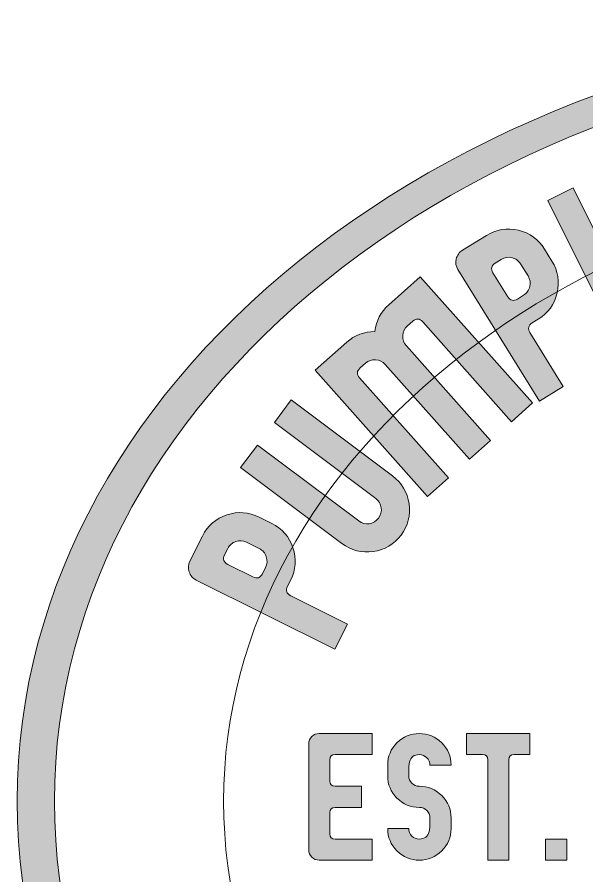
# Model space of a CAD drawing. Header units: inches. Extents: x -2.6 to 37.8, y -28.5 to 2.5.
# Drawn here: x -2.64 to 8.61, y -14.46 to 2.49 of the extents above; entities that cross this region are included whole.
import ezdxf

# ---------------------------------------------------------------- set-up
doc = ezdxf.new("R2010")
doc.units = ezdxf.units.IN
doc.header["$MEASUREMENT"] = 0
doc.layers.add('Layer 1', color=7, linetype='Continuous', lineweight=0)

# ---------------------------------------------------------------- blocks, each defined once
blk = doc.blocks.new('Block_1')
at = {"layer": 'Layer 1', "true_color": 0x231f20, "transparency": 33554687}
h = blk.add_hatch(color=250, dxfattribs=at)
h.dxf.hatch_style = 2
edge = h.paths.add_edge_path()
edge.add_spline(control_points=[(9.825, -3.86), (9.825, -3.86), (9.328, -4.108), (9.328, -4.108), (9.328, -4.108), (7.839, -1.126), (7.839, -1.126), (7.839, -1.126), (8.336, -0.877), (8.336, -0.877), (8.336, -0.877), (9.825, -3.86), (9.825, -3.86)], knot_values=[0, 0, 0, 0, 1, 1, 1, 2, 2, 2, 3, 3, 3, 4, 4, 4, 4], degree=3, periodic=0)
h = blk.add_hatch(color=250, dxfattribs=at)
h.dxf.hatch_style = 2
edge = h.paths.add_edge_path()
edge.add_spline(control_points=[(7.447, -2.614), (7.447, -2.614), (7.301, -2.378), (7.301, -2.378), (7.26, -2.312), (7.203, -2.27), (7.129, -2.253), (7.055, -2.235), (6.985, -2.247), (6.919, -2.288), (6.919, -2.288), (6.8, -2.361), (6.8, -2.361), (6.722, -2.41), (6.707, -2.473), (6.755, -2.552), (6.755, -2.552), (7.048, -3.025), (7.048, -3.025), (7.096, -3.103), (7.16, -3.118), (7.239, -3.07), (7.239, -3.07), (7.357, -2.997), (7.357, -2.997), (7.423, -2.956), (7.465, -2.898), (7.482, -2.824), (7.5, -2.751), (7.488, -2.68), (7.447, -2.614)], knot_values=[0, 0, 0, 0, 1, 1, 1, 2, 2, 2, 3, 3, 3, 4, 4, 4, 5, 5, 5, 6, 6, 6, 7, 7, 7, 8, 8, 8, 9, 9, 9, 10, 10, 10, 10], degree=3, periodic=0)
edge = h.paths.add_edge_path()
edge.add_spline(control_points=[(7.919, -2.322), (8.04, -2.517), (8.074, -2.727), (8.021, -2.951), (7.968, -3.176), (7.844, -3.348), (7.649, -3.469), (7.649, -3.469), (7.531, -3.542), (7.531, -3.542), (7.452, -3.591), (7.437, -3.655), (7.486, -3.733), (7.486, -3.733), (8.143, -4.796), (8.143, -4.796), (8.143, -4.796), (7.671, -5.089), (7.671, -5.089), (7.671, -5.089), (6.064, -2.49), (6.064, -2.49), (6.023, -2.424), (6.011, -2.354), (6.028, -2.28), (6.046, -2.206), (6.088, -2.149), (6.154, -2.108), (6.154, -2.108), (6.626, -1.815), (6.626, -1.815), (6.822, -1.695), (7.031, -1.661), (7.256, -1.714), (7.48, -1.766), (7.653, -1.891), (7.773, -2.086), (7.773, -2.086), (7.919, -2.322), (7.919, -2.322)], knot_values=[0, 0, 0, 0, 1, 1, 1, 2, 2, 2, 3, 3, 3, 4, 4, 4, 5, 5, 5, 6, 6, 6, 7, 7, 7, 8, 8, 8, 9, 9, 9, 10, 10, 10, 11, 11, 11, 12, 12, 12, 13, 13, 13, 13], degree=3, periodic=0)
h = blk.add_hatch(color=250, dxfattribs=at)
h.dxf.hatch_style = 2
edge = h.paths.add_edge_path()
edge.add_spline(control_points=[(7.537, -5.122), (7.537, -5.122), (7.122, -5.492), (7.122, -5.492), (7.122, -5.492), (5.368, -3.52), (5.368, -3.52), (5.306, -3.451), (5.241, -3.447), (5.172, -3.509), (5.172, -3.509), (5.068, -3.601), (5.068, -3.601), (5.01, -3.653), (4.979, -3.716), (4.974, -3.792), (4.97, -3.868), (4.993, -3.935), (5.045, -3.993), (5.045, -3.993), (6.707, -5.861), (6.707, -5.861), (6.707, -5.861), (6.292, -6.23), (6.292, -6.23), (6.292, -6.23), (4.63, -4.362), (4.63, -4.362), (4.578, -4.304), (4.514, -4.273), (4.439, -4.269), (4.363, -4.264), (4.296, -4.288), (4.238, -4.339), (4.238, -4.339), (4.134, -4.432), (4.134, -4.432), (4.065, -4.493), (4.061, -4.559), (4.123, -4.628), (4.123, -4.628), (5.877, -6.599), (5.877, -6.599), (5.877, -6.599), (5.461, -6.969), (5.461, -6.969), (5.461, -6.969), (3.246, -4.478), (3.246, -4.478), (3.246, -4.478), (3.868, -3.924), (3.868, -3.924), (4.026, -3.784), (4.211, -3.714), (4.424, -3.713), (4.449, -3.502), (4.541, -3.326), (4.699, -3.186), (4.699, -3.186), (5.321, -2.632), (5.321, -2.632), (5.321, -2.632), (7.537, -5.122), (7.537, -5.122)], knot_values=[0, 0, 0, 0, 1, 1, 1, 2, 2, 2, 3, 3, 3, 4, 4, 4, 5, 5, 5, 6, 6, 6, 7, 7, 7, 8, 8, 8, 9, 9, 9, 10, 10, 10, 11, 11, 11, 12, 12, 12, 13, 13, 13, 14, 14, 14, 15, 15, 15, 16, 16, 16, 17, 17, 17, 18, 18, 18, 19, 19, 19, 20, 20, 20, 21, 21, 21, 21], degree=3, periodic=0)
h = blk.add_hatch(color=250, dxfattribs=at)
h.dxf.hatch_style = 2
edge = h.paths.add_edge_path()
edge.add_spline(control_points=[(4.773, -6.564), (4.957, -6.702), (5.065, -6.885), (5.098, -7.113), (5.13, -7.341), (5.078, -7.547), (4.94, -7.731), (4.802, -7.915), (4.619, -8.023), (4.391, -8.055), (4.163, -8.088), (3.957, -8.035), (3.773, -7.897), (3.773, -7.897), (1.773, -6.397), (1.773, -6.397), (1.773, -6.397), (2.107, -5.953), (2.107, -5.953), (2.107, -5.953), (4.106, -7.453), (4.106, -7.453), (4.169, -7.5), (4.237, -7.518), (4.313, -7.507), (4.388, -7.496), (4.449, -7.46), (4.495, -7.397), (4.542, -7.335), (4.56, -7.267), (4.549, -7.191), (4.539, -7.116), (4.502, -7.055), (4.44, -7.009), (4.44, -7.009), (2.44, -5.508), (2.44, -5.508), (2.44, -5.508), (2.773, -5.064), (2.773, -5.064), (2.773, -5.064), (4.773, -6.564), (4.773, -6.564)], knot_values=[0, 0, 0, 0, 1, 1, 1, 2, 2, 2, 3, 3, 3, 4, 4, 4, 5, 5, 5, 6, 6, 6, 7, 7, 7, 8, 8, 8, 9, 9, 9, 10, 10, 10, 11, 11, 11, 12, 12, 12, 13, 13, 13, 14, 14, 14, 14], degree=3, periodic=0)
h = blk.add_hatch(color=250, dxfattribs=at)
h.dxf.hatch_style = 2
edge = h.paths.add_edge_path()
edge.add_spline(control_points=[(2.14, -7.998), (2.14, -7.998), (1.892, -7.874), (1.892, -7.874), (1.822, -7.839), (1.751, -7.834), (1.679, -7.858), (1.607, -7.882), (1.554, -7.929), (1.519, -7.998), (1.519, -7.998), (1.457, -8.123), (1.457, -8.123), (1.416, -8.206), (1.437, -8.268), (1.519, -8.309), (1.519, -8.309), (2.017, -8.557), (2.017, -8.557), (2.1, -8.598), (2.162, -8.578), (2.203, -8.495), (2.203, -8.495), (2.265, -8.37), (2.265, -8.37), (2.3, -8.301), (2.305, -8.23), (2.281, -8.158), (2.257, -8.086), (2.21, -8.033), (2.14, -7.998)], knot_values=[0, 0, 0, 0, 1, 1, 1, 2, 2, 2, 3, 3, 3, 4, 4, 4, 5, 5, 5, 6, 6, 6, 7, 7, 7, 8, 8, 8, 9, 9, 9, 10, 10, 10, 10], degree=3, periodic=0)
edge = h.paths.add_edge_path()
edge.add_spline(control_points=[(2.388, -7.501), (2.594, -7.603), (2.733, -7.764), (2.806, -7.982), (2.879, -8.201), (2.865, -8.413), (2.762, -8.618), (2.762, -8.618), (2.7, -8.743), (2.7, -8.743), (2.659, -8.825), (2.68, -8.888), (2.762, -8.929), (2.762, -8.929), (3.881, -9.487), (3.881, -9.487), (3.881, -9.487), (3.633, -9.984), (3.633, -9.984), (3.633, -9.984), (0.899, -8.62), (0.899, -8.62), (0.829, -8.585), (0.782, -8.532), (0.758, -8.46), (0.734, -8.388), (0.739, -8.317), (0.774, -8.248), (0.774, -8.248), (1.022, -7.75), (1.022, -7.75), (1.124, -7.545), (1.285, -7.406), (1.504, -7.333), (1.722, -7.26), (1.934, -7.274), (2.14, -7.377), (2.14, -7.377), (2.388, -7.501), (2.388, -7.501)], knot_values=[0, 0, 0, 0, 1, 1, 1, 2, 2, 2, 3, 3, 3, 4, 4, 4, 5, 5, 5, 6, 6, 6, 7, 7, 7, 8, 8, 8, 9, 9, 9, 10, 10, 10, 11, 11, 11, 12, 12, 12, 13, 13, 13, 13], degree=3, periodic=0)
at = {"layer": 'Layer 1'}
for points, knots in [([(9.825, -3.86), (9.825, -3.86), (9.328, -4.108), (9.328, -4.108), (9.328, -4.108), (7.839, -1.126), (7.839, -1.126), (7.839, -1.126), (8.336, -0.877), (8.336, -0.877), (8.336, -0.877), (9.825, -3.86), (9.825, -3.86)], [0, 0, 0, 0, 1, 1, 1, 2, 2, 2, 3, 3, 3, 4, 4, 4, 4]), ([(7.919, -2.322), (8.04, -2.517), (8.074, -2.727), (8.021, -2.951), (7.968, -3.176), (7.844, -3.348), (7.649, -3.469), (7.649, -3.469), (7.531, -3.542), (7.531, -3.542), (7.452, -3.591), (7.437, -3.655), (7.486, -3.733), (7.486, -3.733), (8.143, -4.796), (8.143, -4.796), (8.143, -4.796), (7.671, -5.089), (7.671, -5.089), (7.671, -5.089), (6.064, -2.49), (6.064, -2.49), (6.023, -2.424), (6.011, -2.354), (6.028, -2.28), (6.046, -2.206), (6.088, -2.149), (6.154, -2.108), (6.154, -2.108), (6.626, -1.815), (6.626, -1.815), (6.822, -1.695), (7.031, -1.661), (7.256, -1.714), (7.48, -1.766), (7.653, -1.891), (7.773, -2.086), (7.773, -2.086), (7.919, -2.322), (7.919, -2.322)], [0, 0, 0, 0, 1, 1, 1, 2, 2, 2, 3, 3, 3, 4, 4, 4, 5, 5, 5, 6, 6, 6, 7, 7, 7, 8, 8, 8, 9, 9, 9, 10, 10, 10, 11, 11, 11, 12, 12, 12, 13, 13, 13, 13]), ([(7.447, -2.614), (7.447, -2.614), (7.301, -2.378), (7.301, -2.378), (7.26, -2.312), (7.203, -2.27), (7.129, -2.253), (7.055, -2.235), (6.985, -2.247), (6.919, -2.288), (6.919, -2.288), (6.8, -2.361), (6.8, -2.361), (6.722, -2.41), (6.707, -2.473), (6.755, -2.552), (6.755, -2.552), (7.048, -3.025), (7.048, -3.025), (7.096, -3.103), (7.16, -3.118), (7.239, -3.07), (7.239, -3.07), (7.357, -2.997), (7.357, -2.997), (7.423, -2.956), (7.465, -2.898), (7.482, -2.824), (7.5, -2.751), (7.488, -2.68), (7.447, -2.614)], [0, 0, 0, 0, 1, 1, 1, 2, 2, 2, 3, 3, 3, 4, 4, 4, 5, 5, 5, 6, 6, 6, 7, 7, 7, 8, 8, 8, 9, 9, 9, 10, 10, 10, 10]), ([(7.537, -5.122), (7.537, -5.122), (7.122, -5.492), (7.122, -5.492), (7.122, -5.492), (5.368, -3.52), (5.368, -3.52), (5.306, -3.451), (5.241, -3.447), (5.172, -3.509), (5.172, -3.509), (5.068, -3.601), (5.068, -3.601), (5.01, -3.653), (4.979, -3.716), (4.974, -3.792), (4.97, -3.868), (4.993, -3.935), (5.045, -3.993), (5.045, -3.993), (6.707, -5.861), (6.707, -5.861), (6.707, -5.861), (6.292, -6.23), (6.292, -6.23), (6.292, -6.23), (4.63, -4.362), (4.63, -4.362), (4.578, -4.304), (4.514, -4.273), (4.439, -4.269), (4.363, -4.264), (4.296, -4.288), (4.238, -4.339), (4.238, -4.339), (4.134, -4.432), (4.134, -4.432), (4.065, -4.493), (4.061, -4.559), (4.123, -4.628), (4.123, -4.628), (5.877, -6.599), (5.877, -6.599), (5.877, -6.599), (5.461, -6.969), (5.461, -6.969), (5.461, -6.969), (3.246, -4.478), (3.246, -4.478), (3.246, -4.478), (3.868, -3.924), (3.868, -3.924), (4.026, -3.784), (4.211, -3.714), (4.424, -3.713), (4.449, -3.502), (4.541, -3.326), (4.699, -3.186), (4.699, -3.186), (5.321, -2.632), (5.321, -2.632), (5.321, -2.632), (7.537, -5.122), (7.537, -5.122)], [0, 0, 0, 0, 1, 1, 1, 2, 2, 2, 3, 3, 3, 4, 4, 4, 5, 5, 5, 6, 6, 6, 7, 7, 7, 8, 8, 8, 9, 9, 9, 10, 10, 10, 11, 11, 11, 12, 12, 12, 13, 13, 13, 14, 14, 14, 15, 15, 15, 16, 16, 16, 17, 17, 17, 18, 18, 18, 19, 19, 19, 20, 20, 20, 21, 21, 21, 21]), ([(4.773, -6.564), (4.957, -6.702), (5.065, -6.885), (5.098, -7.113), (5.13, -7.341), (5.078, -7.547), (4.94, -7.731), (4.802, -7.915), (4.619, -8.023), (4.391, -8.055), (4.163, -8.088), (3.957, -8.035), (3.773, -7.897), (3.773, -7.897), (1.773, -6.397), (1.773, -6.397), (1.773, -6.397), (2.107, -5.953), (2.107, -5.953), (2.107, -5.953), (4.106, -7.453), (4.106, -7.453), (4.169, -7.5), (4.237, -7.518), (4.313, -7.507), (4.388, -7.496), (4.449, -7.46), (4.495, -7.397), (4.542, -7.335), (4.56, -7.267), (4.549, -7.191), (4.539, -7.116), (4.502, -7.055), (4.44, -7.009), (4.44, -7.009), (2.44, -5.508), (2.44, -5.508), (2.44, -5.508), (2.773, -5.064), (2.773, -5.064), (2.773, -5.064), (4.773, -6.564), (4.773, -6.564)], [0, 0, 0, 0, 1, 1, 1, 2, 2, 2, 3, 3, 3, 4, 4, 4, 5, 5, 5, 6, 6, 6, 7, 7, 7, 8, 8, 8, 9, 9, 9, 10, 10, 10, 11, 11, 11, 12, 12, 12, 13, 13, 13, 14, 14, 14, 14]), ([(2.388, -7.501), (2.594, -7.603), (2.733, -7.764), (2.806, -7.982), (2.879, -8.201), (2.865, -8.413), (2.762, -8.618), (2.762, -8.618), (2.7, -8.743), (2.7, -8.743), (2.659, -8.825), (2.68, -8.888), (2.762, -8.929), (2.762, -8.929), (3.881, -9.487), (3.881, -9.487), (3.881, -9.487), (3.633, -9.984), (3.633, -9.984), (3.633, -9.984), (0.899, -8.62), (0.899, -8.62), (0.829, -8.585), (0.782, -8.532), (0.758, -8.46), (0.734, -8.388), (0.739, -8.317), (0.774, -8.248), (0.774, -8.248), (1.022, -7.75), (1.022, -7.75), (1.124, -7.545), (1.285, -7.406), (1.504, -7.333), (1.722, -7.26), (1.934, -7.274), (2.14, -7.377), (2.14, -7.377), (2.388, -7.501), (2.388, -7.501)], [0, 0, 0, 0, 1, 1, 1, 2, 2, 2, 3, 3, 3, 4, 4, 4, 5, 5, 5, 6, 6, 6, 7, 7, 7, 8, 8, 8, 9, 9, 9, 10, 10, 10, 11, 11, 11, 12, 12, 12, 13, 13, 13, 13]), ([(2.14, -7.998), (2.14, -7.998), (1.892, -7.874), (1.892, -7.874), (1.822, -7.839), (1.751, -7.834), (1.679, -7.858), (1.607, -7.882), (1.554, -7.929), (1.519, -7.998), (1.519, -7.998), (1.457, -8.123), (1.457, -8.123), (1.416, -8.206), (1.437, -8.268), (1.519, -8.309), (1.519, -8.309), (2.017, -8.557), (2.017, -8.557), (2.1, -8.598), (2.162, -8.578), (2.203, -8.495), (2.203, -8.495), (2.265, -8.37), (2.265, -8.37), (2.3, -8.301), (2.305, -8.23), (2.281, -8.158), (2.257, -8.086), (2.21, -8.033), (2.14, -7.998)], [0, 0, 0, 0, 1, 1, 1, 2, 2, 2, 3, 3, 3, 4, 4, 4, 5, 5, 5, 6, 6, 6, 7, 7, 7, 8, 8, 8, 9, 9, 9, 10, 10, 10, 10])]:
    blk.add_open_spline(points, degree=3, knots=knots, dxfattribs=at)
blk = doc.blocks.new('Block_4')
at = {"layer": 'Layer 1', "true_color": 0x231f20, "transparency": 33554687}
h = blk.add_hatch(color=250, dxfattribs=at)
h.dxf.hatch_style = 2
edge = h.paths.add_edge_path()
edge.add_spline(control_points=[(4.368, -12.066), (4.368, -12.066), (3.639, -12.066), (3.639, -12.066), (3.57, -12.066), (3.535, -12.101), (3.535, -12.171), (3.535, -12.171), (3.535, -12.587), (3.535, -12.587), (3.535, -12.657), (3.57, -12.691), (3.639, -12.691), (3.639, -12.691), (4.16, -12.691), (4.16, -12.691), (4.16, -12.691), (4.16, -13.108), (4.16, -13.108), (4.16, -13.108), (3.639, -13.108), (3.639, -13.108), (3.57, -13.108), (3.535, -13.143), (3.535, -13.212), (3.535, -13.212), (3.535, -13.629), (3.535, -13.629), (3.535, -13.698), (3.57, -13.733), (3.639, -13.733), (3.639, -13.733), (4.368, -13.733), (4.368, -13.733), (4.368, -13.733), (4.368, -14.15), (4.368, -14.15), (4.368, -14.15), (3.327, -14.15), (3.327, -14.15), (3.268, -14.15), (3.219, -14.13), (3.179, -14.089), (3.138, -14.049), (3.118, -14), (3.118, -13.941), (3.118, -13.941), (3.118, -11.858), (3.118, -11.858), (3.118, -11.8), (3.138, -11.75), (3.179, -11.71), (3.219, -11.67), (3.268, -11.65), (3.327, -11.65), (3.327, -11.65), (4.368, -11.65), (4.368, -11.65), (4.368, -11.65), (4.368, -12.066), (4.368, -12.066)], knot_values=[0, 0, 0, 0, 1, 1, 1, 2, 2, 2, 3, 3, 3, 4, 4, 4, 5, 5, 5, 6, 6, 6, 7, 7, 7, 8, 8, 8, 9, 9, 9, 10, 10, 10, 11, 11, 11, 12, 12, 12, 13, 13, 13, 14, 14, 14, 15, 15, 15, 16, 16, 16, 17, 17, 17, 18, 18, 18, 19, 19, 19, 20, 20, 20, 20], degree=3, periodic=0)
h = blk.add_hatch(color=250, dxfattribs=at)
h.dxf.hatch_style = 2
edge = h.paths.add_edge_path()
edge.add_spline(control_points=[(5.927, -13.525), (5.927, -13.697), (5.865, -13.844), (5.743, -13.966), (5.621, -14.089), (5.474, -14.15), (5.302, -14.15), (5.129, -14.15), (4.982, -14.089), (4.86, -13.966), (4.738, -13.844), (4.677, -13.697), (4.677, -13.525), (4.677, -13.525), (5.093, -13.525), (5.093, -13.525), (5.093, -13.583), (5.113, -13.632), (5.154, -13.673), (5.194, -13.713), (5.243, -13.733), (5.302, -13.733), (5.404, -13.733), (5.47, -13.684), (5.497, -13.587), (5.506, -13.551), (5.51, -13.461), (5.51, -13.316), (5.51, -13.258), (5.49, -13.209), (5.45, -13.168), (5.409, -13.128), (5.36, -13.108), (5.302, -13.108), (5.129, -13.108), (4.982, -13.047), (4.86, -12.925), (4.738, -12.802), (4.677, -12.655), (4.677, -12.483), (4.677, -12.483), (4.677, -12.275), (4.677, -12.275), (4.677, -12.102), (4.738, -11.955), (4.86, -11.833), (4.982, -11.711), (5.129, -11.65), (5.302, -11.65), (5.474, -11.65), (5.621, -11.711), (5.743, -11.833), (5.865, -11.955), (5.927, -12.102), (5.927, -12.275), (5.927, -12.275), (5.51, -12.275), (5.51, -12.275), (5.51, -12.216), (5.49, -12.167), (5.45, -12.127), (5.409, -12.087), (5.36, -12.066), (5.302, -12.066), (5.199, -12.066), (5.134, -12.115), (5.106, -12.212), (5.097, -12.248), (5.093, -12.339), (5.093, -12.483), (5.093, -12.541), (5.113, -12.591), (5.154, -12.631), (5.194, -12.671), (5.243, -12.691), (5.302, -12.691), (5.474, -12.691), (5.621, -12.752), (5.743, -12.875), (5.865, -12.997), (5.927, -13.144), (5.927, -13.316), (5.927, -13.316), (5.927, -13.525), (5.927, -13.525)], knot_values=[0, 0, 0, 0, 1, 1, 1, 2, 2, 2, 3, 3, 3, 4, 4, 4, 5, 5, 5, 6, 6, 6, 7, 7, 7, 8, 8, 8, 9, 9, 9, 10, 10, 10, 11, 11, 11, 12, 12, 12, 13, 13, 13, 14, 14, 14, 15, 15, 15, 16, 16, 16, 17, 17, 17, 18, 18, 18, 19, 19, 19, 20, 20, 20, 21, 21, 21, 22, 22, 22, 23, 23, 23, 24, 24, 24, 25, 25, 25, 26, 26, 26, 27, 27, 27, 28, 28, 28, 28], degree=3, periodic=0)
h = blk.add_hatch(color=250, dxfattribs=at)
h.dxf.hatch_style = 2
edge = h.paths.add_edge_path()
edge.add_spline(control_points=[(7.485, -12.066), (7.485, -12.066), (7.172, -12.066), (7.172, -12.066), (7.103, -12.066), (7.068, -12.101), (7.068, -12.171), (7.068, -12.171), (7.068, -14.15), (7.068, -14.15), (7.068, -14.15), (6.652, -14.15), (6.652, -14.15), (6.652, -14.15), (6.652, -12.171), (6.652, -12.171), (6.652, -12.101), (6.617, -12.066), (6.547, -12.066), (6.547, -12.066), (6.235, -12.066), (6.235, -12.066), (6.235, -12.066), (6.235, -11.65), (6.235, -11.65), (6.235, -11.65), (7.485, -11.65), (7.485, -11.65), (7.485, -11.65), (7.485, -12.066), (7.485, -12.066)], knot_values=[0, 0, 0, 0, 1, 1, 1, 2, 2, 2, 3, 3, 3, 4, 4, 4, 5, 5, 5, 6, 6, 6, 7, 7, 7, 8, 8, 8, 9, 9, 9, 10, 10, 10, 10], degree=3, periodic=0)
h = blk.add_hatch(color=250, dxfattribs=at)
h.dxf.hatch_style = 2
edge = h.paths.add_edge_path()
edge.add_spline(control_points=[(8.21, -14.15), (8.21, -14.15), (7.793, -14.15), (7.793, -14.15), (7.793, -14.15), (7.793, -13.733), (7.793, -13.733), (7.793, -13.733), (8.21, -13.733), (8.21, -13.733), (8.21, -13.733), (8.21, -14.15), (8.21, -14.15)], knot_values=[0, 0, 0, 0, 1, 1, 1, 2, 2, 2, 3, 3, 3, 4, 4, 4, 4], degree=3, periodic=0)
at = {"layer": 'Layer 1'}
for points, knots in [([(4.368, -12.066), (4.368, -12.066), (3.639, -12.066), (3.639, -12.066), (3.57, -12.066), (3.535, -12.101), (3.535, -12.171), (3.535, -12.171), (3.535, -12.587), (3.535, -12.587), (3.535, -12.657), (3.57, -12.691), (3.639, -12.691), (3.639, -12.691), (4.16, -12.691), (4.16, -12.691), (4.16, -12.691), (4.16, -13.108), (4.16, -13.108), (4.16, -13.108), (3.639, -13.108), (3.639, -13.108), (3.57, -13.108), (3.535, -13.143), (3.535, -13.212), (3.535, -13.212), (3.535, -13.629), (3.535, -13.629), (3.535, -13.698), (3.57, -13.733), (3.639, -13.733), (3.639, -13.733), (4.368, -13.733), (4.368, -13.733), (4.368, -13.733), (4.368, -14.15), (4.368, -14.15), (4.368, -14.15), (3.327, -14.15), (3.327, -14.15), (3.268, -14.15), (3.219, -14.13), (3.179, -14.089), (3.138, -14.049), (3.118, -14), (3.118, -13.941), (3.118, -13.941), (3.118, -11.858), (3.118, -11.858), (3.118, -11.8), (3.138, -11.75), (3.179, -11.71), (3.219, -11.67), (3.268, -11.65), (3.327, -11.65), (3.327, -11.65), (4.368, -11.65), (4.368, -11.65), (4.368, -11.65), (4.368, -12.066), (4.368, -12.066)], [0, 0, 0, 0, 1, 1, 1, 2, 2, 2, 3, 3, 3, 4, 4, 4, 5, 5, 5, 6, 6, 6, 7, 7, 7, 8, 8, 8, 9, 9, 9, 10, 10, 10, 11, 11, 11, 12, 12, 12, 13, 13, 13, 14, 14, 14, 15, 15, 15, 16, 16, 16, 17, 17, 17, 18, 18, 18, 19, 19, 19, 20, 20, 20, 20]), ([(5.927, -13.525), (5.927, -13.697), (5.865, -13.844), (5.743, -13.966), (5.621, -14.089), (5.474, -14.15), (5.302, -14.15), (5.129, -14.15), (4.982, -14.089), (4.86, -13.966), (4.738, -13.844), (4.677, -13.697), (4.677, -13.525), (4.677, -13.525), (5.093, -13.525), (5.093, -13.525), (5.093, -13.583), (5.113, -13.632), (5.154, -13.673), (5.194, -13.713), (5.243, -13.733), (5.302, -13.733), (5.404, -13.733), (5.47, -13.684), (5.497, -13.587), (5.506, -13.551), (5.51, -13.461), (5.51, -13.316), (5.51, -13.258), (5.49, -13.209), (5.45, -13.168), (5.409, -13.128), (5.36, -13.108), (5.302, -13.108), (5.129, -13.108), (4.982, -13.047), (4.86, -12.925), (4.738, -12.802), (4.677, -12.655), (4.677, -12.483), (4.677, -12.483), (4.677, -12.275), (4.677, -12.275), (4.677, -12.102), (4.738, -11.955), (4.86, -11.833), (4.982, -11.711), (5.129, -11.65), (5.302, -11.65), (5.474, -11.65), (5.621, -11.711), (5.743, -11.833), (5.865, -11.955), (5.927, -12.102), (5.927, -12.275), (5.927, -12.275), (5.51, -12.275), (5.51, -12.275), (5.51, -12.216), (5.49, -12.167), (5.45, -12.127), (5.409, -12.087), (5.36, -12.066), (5.302, -12.066), (5.199, -12.066), (5.134, -12.115), (5.106, -12.212), (5.097, -12.248), (5.093, -12.339), (5.093, -12.483), (5.093, -12.541), (5.113, -12.591), (5.154, -12.631), (5.194, -12.671), (5.243, -12.691), (5.302, -12.691), (5.474, -12.691), (5.621, -12.752), (5.743, -12.875), (5.865, -12.997), (5.927, -13.144), (5.927, -13.316), (5.927, -13.316), (5.927, -13.525), (5.927, -13.525)], [0, 0, 0, 0, 1, 1, 1, 2, 2, 2, 3, 3, 3, 4, 4, 4, 5, 5, 5, 6, 6, 6, 7, 7, 7, 8, 8, 8, 9, 9, 9, 10, 10, 10, 11, 11, 11, 12, 12, 12, 13, 13, 13, 14, 14, 14, 15, 15, 15, 16, 16, 16, 17, 17, 17, 18, 18, 18, 19, 19, 19, 20, 20, 20, 21, 21, 21, 22, 22, 22, 23, 23, 23, 24, 24, 24, 25, 25, 25, 26, 26, 26, 27, 27, 27, 28, 28, 28, 28]), ([(7.485, -12.066), (7.485, -12.066), (7.172, -12.066), (7.172, -12.066), (7.103, -12.066), (7.068, -12.101), (7.068, -12.171), (7.068, -12.171), (7.068, -14.15), (7.068, -14.15), (7.068, -14.15), (6.652, -14.15), (6.652, -14.15), (6.652, -14.15), (6.652, -12.171), (6.652, -12.171), (6.652, -12.101), (6.617, -12.066), (6.547, -12.066), (6.547, -12.066), (6.235, -12.066), (6.235, -12.066), (6.235, -12.066), (6.235, -11.65), (6.235, -11.65), (6.235, -11.65), (7.485, -11.65), (7.485, -11.65), (7.485, -11.65), (7.485, -12.066), (7.485, -12.066)], [0, 0, 0, 0, 1, 1, 1, 2, 2, 2, 3, 3, 3, 4, 4, 4, 5, 5, 5, 6, 6, 6, 7, 7, 7, 8, 8, 8, 9, 9, 9, 10, 10, 10, 10]), ([(8.21, -14.15), (8.21, -14.15), (7.793, -14.15), (7.793, -14.15), (7.793, -14.15), (7.793, -13.733), (7.793, -13.733), (7.793, -13.733), (8.21, -13.733), (8.21, -13.733), (8.21, -13.733), (8.21, -14.15), (8.21, -14.15)], [0, 0, 0, 0, 1, 1, 1, 2, 2, 2, 3, 3, 3, 4, 4, 4, 4])]:
    blk.add_open_spline(points, degree=3, knots=knots, dxfattribs=at)
blk = doc.blocks.new('Block_3')
at = {"layer": 'Layer 1'}
blk.add_blockref('Block_4', (0, 0), dxfattribs=at)

msp = doc.modelspace()

# ---------------------------------------------------------------- hatches: boundary and pattern name
at = {"layer": 'Layer 1', "true_color": 0xd11f44, "transparency": 33554687}
h = msp.add_hatch(color=242, dxfattribs=at)
h.dxf.hatch_style = 2
edge = h.paths.add_edge_path()
edge.add_spline(control_points=[(17.566, -27.907), (6.814, -27.907), (-1.902, -21.226), (-1.902, -12.985), (-1.902, -4.744), (6.814, 1.937), (17.566, 1.937), (28.318, 1.937), (37.034, -4.744), (37.034, -12.985), (37.034, -21.226), (28.318, -27.907), (17.566, -27.907)], knot_values=[0, 0, 0, 0, 1, 1, 1, 2, 2, 2, 3, 3, 3, 4, 4, 4, 4], degree=3, periodic=0)
edge = h.paths.add_edge_path()
edge.add_spline(control_points=[(17.559, 2.495), (6.405, 2.495), (-2.637, -4.436), (-2.637, -12.985), (-2.637, -21.534), (6.405, -28.465), (17.559, -28.465), (28.713, -28.465), (37.755, -21.534), (37.755, -12.985), (37.755, -4.436), (28.713, 2.495), (17.559, 2.495)], knot_values=[0, 0, 0, 0, 1, 1, 1, 2, 2, 2, 3, 3, 3, 4, 4, 4, 4], degree=3, periodic=0)

# ---------------------------------------------------------------- linework, layer by layer
at = {"layer": 'Layer 1'}
for points in [[(17.559, 2.495), (6.405, 2.495), (-2.637, -4.436), (-2.637, -12.985), (-2.637, -21.534), (6.405, -28.465), (17.559, -28.465), (28.713, -28.465), (37.755, -21.534), (37.755, -12.985), (37.755, -4.436), (28.713, 2.495), (17.559, 2.495)], [(17.566, -27.907), (6.814, -27.907), (-1.902, -21.226), (-1.902, -12.985), (-1.902, -4.744), (6.814, 1.937), (17.566, 1.937), (28.318, 1.937), (37.034, -4.744), (37.034, -12.985), (37.034, -21.226), (28.318, -27.907), (17.566, -27.907)], [(1.438, -12.985), (1.438, -6.093), (8.659, -0.507), (17.566, -0.507), (26.474, -0.507), (33.694, -6.093), (33.694, -12.985), (33.694, -19.877), (26.474, -25.463), (17.566, -25.463), (8.659, -25.463), (1.438, -19.877), (1.438, -12.985)]]:
    msp.add_open_spline(points, degree=3, knots=[0, 0, 0, 0, 1, 1, 1, 2, 2, 2, 3, 3, 3, 4, 4, 4, 4], dxfattribs=at)

# ---------------------------------------------------------------- block references
for name in ['Block_1', 'Block_3']:
    msp.add_blockref(name, (0, 0), dxfattribs=at)

doc.saveas('drawing.dxf')
